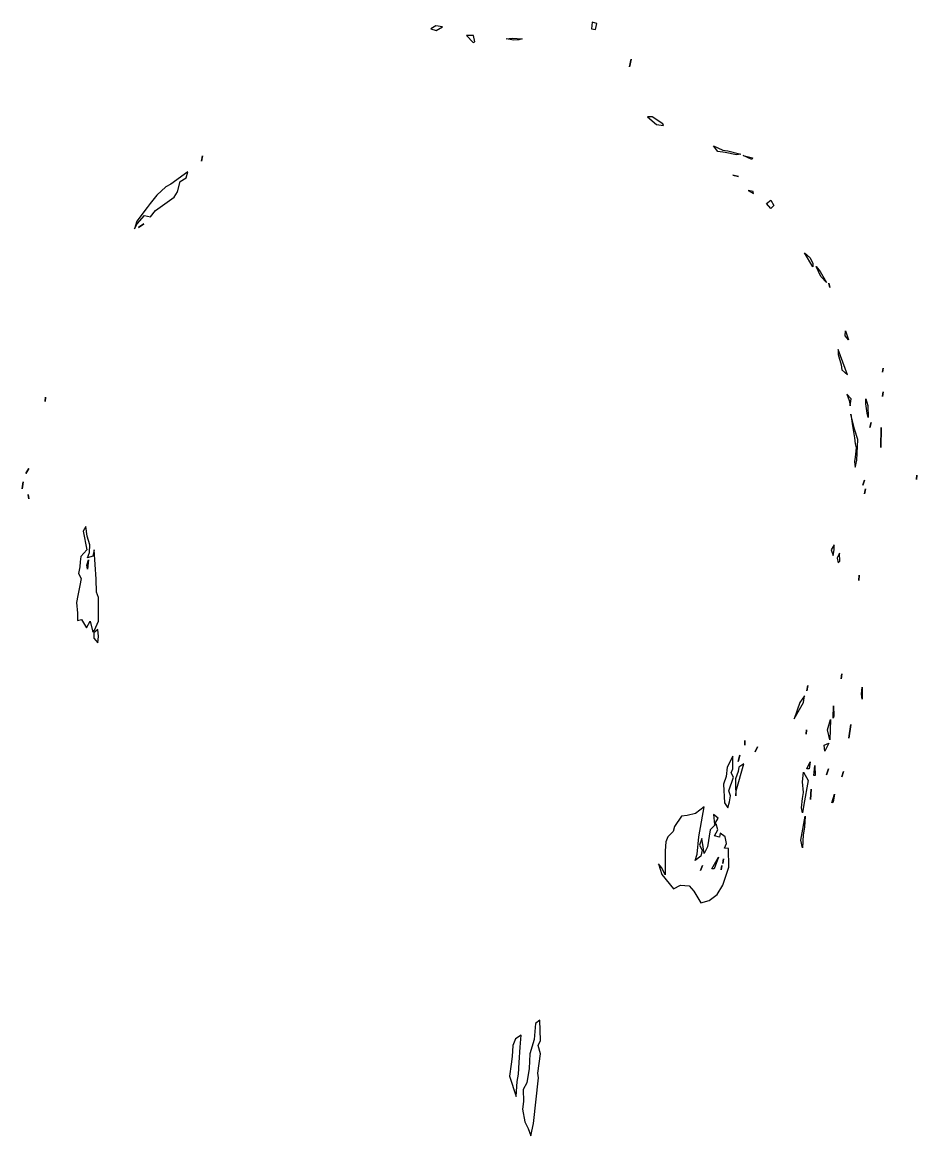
# Model space of a CAD drawing. Header units: centimetres. Extents: x -5.4 to 5.4, y -10.7 to 10.7.
# Drawn here: x -2.04 to 1.312, y 1.412 to 5.585 of the extents above; entities that cross this region are included whole.
import ezdxf

# ---------------------------------------------------------------- set-up
doc = ezdxf.new("R2010")
doc.units = ezdxf.units.CM
doc.header["$MEASUREMENT"] = 0
doc.layers.add('Camada 1', color=7, linetype='Continuous')

msp = doc.modelspace()

# ---------------------------------------------------------------- linework, layer by layer
at = {"layer": 'Camada 1', "color": 7}
for points, knots in [([(-0.48865, 5.55415), (-0.48865, 5.55415), (-0.50931, 5.55962), (-0.50931, 5.55962), (-0.50931, 5.55962), (-0.50931, 5.55962), (-0.49026, 5.57066), (-0.49026, 5.57066), (-0.49026, 5.57066), (-0.49026, 5.57066), (-0.46467, 5.56682), (-0.46467, 5.56682), (-0.46467, 5.56682), (-0.46467, 5.56682), (-0.48865, 5.55415), (-0.48865, 5.55415)], [0, 0, 0, 0, 0.2, 0.2, 0.2, 0.2, 0.4, 0.4, 0.4, 0.4, 0.6, 0.6, 0.6, 0.6, 1, 1, 1, 1]), ([(0.10796, 5.55748), (0.10796, 5.55748), (0.09315, 5.56047), (0.09315, 5.56047), (0.09315, 5.56047), (0.09315, 5.56047), (0.09518, 5.58452), (0.09518, 5.58452), (0.09518, 5.58452), (0.09518, 5.58452), (0.11265, 5.57955), (0.11265, 5.57955), (0.11265, 5.57955), (0.11265, 5.57955), (0.10796, 5.55748), (0.10796, 5.55748)], [0, 0, 0, 0, 0.2, 0.2, 0.2, 0.2, 0.4, 0.4, 0.4, 0.4, 0.6, 0.6, 0.6, 0.6, 1, 1, 1, 1]), ([(-0.35027, 5.50914), (-0.35027, 5.50914), (-0.37522, 5.53499), (-0.37522, 5.53499), (-0.37522, 5.53499), (-0.37522, 5.53499), (-0.34887, 5.53499), (-0.34887, 5.53499), (-0.34887, 5.53499), (-0.34887, 5.53499), (-0.34389, 5.5107), (-0.34389, 5.5107), (-0.34389, 5.5107), (-0.34389, 5.5107), (-0.35027, 5.50914), (-0.35027, 5.50914)], [0, 0, 0, 0, 0.2, 0.2, 0.2, 0.2, 0.4, 0.4, 0.4, 0.4, 0.6, 0.6, 0.6, 0.6, 1, 1, 1, 1]), ([(-0.16652, 5.52234), (-0.16652, 5.52234), (-0.20382, 5.52438), (-0.20382, 5.52438), (-0.20382, 5.52438), (-0.20382, 5.52438), (-0.22692, 5.52234), (-0.22692, 5.52234), (-0.22692, 5.52234), (-0.22692, 5.52234), (-0.1975, 5.51753), (-0.1975, 5.51753), (-0.1975, 5.51753), (-0.1975, 5.51753), (-0.1785, 5.51925), (-0.1785, 5.51925), (-0.1785, 5.51925), (-0.1785, 5.51925), (-0.16652, 5.52234), (-0.16652, 5.52234)], [0, 0, 0, 0, 0.1666667, 0.1666667, 0.1666667, 0.1666667, 0.3333333, 0.3333333, 0.3333333, 0.3333333, 0.5, 0.5, 0.5, 0.5, 0.6666667, 0.6666667, 0.6666667, 0.6666667, 1, 1, 1, 1]), ([(0.2352, 5.4173), (0.2352, 5.4173), (0.24152, 5.44588), (0.24152, 5.44588), (0.24152, 5.44588), (0.24152, 5.44588), (0.2352, 5.4173), (0.2352, 5.4173)], [0, 0, 0, 0, 0.3333333, 0.3333333, 0.3333333, 0.3333333, 1, 1, 1, 1]), ([(0.36323, 5.19791), (0.36323, 5.19791), (0.33709, 5.20167), (0.33709, 5.20167), (0.33709, 5.20167), (0.33709, 5.20167), (0.3027, 5.22966), (0.3027, 5.22966), (0.3027, 5.22966), (0.3027, 5.22966), (0.32106, 5.22966), (0.32106, 5.22966), (0.32106, 5.22966), (0.32106, 5.22966), (0.36051, 5.20431), (0.36051, 5.20431), (0.36051, 5.20431), (0.36051, 5.20431), (0.36323, 5.19791), (0.36323, 5.19791)], [0, 0, 0, 0, 0.1666667, 0.1666667, 0.1666667, 0.1666667, 0.3333333, 0.3333333, 0.3333333, 0.3333333, 0.5, 0.5, 0.5, 0.5, 0.6666667, 0.6666667, 0.6666667, 0.6666667, 1, 1, 1, 1]), ([(0.60427, 5.10229), (0.60427, 5.10229), (0.5853, 5.1051), (0.5853, 5.1051), (0.5853, 5.1051), (0.5853, 5.1051), (0.55066, 5.12153), (0.55066, 5.12153), (0.55066, 5.12153), (0.55066, 5.12153), (0.56612, 5.10007), (0.56612, 5.10007), (0.56612, 5.10007), (0.56612, 5.10007), (0.59419, 5.09613), (0.59419, 5.09613), (0.59419, 5.09613), (0.59419, 5.09613), (0.6361, 5.08732), (0.6361, 5.08732), (0.6361, 5.08732), (0.6361, 5.08732), (0.65216, 5.0897), (0.65216, 5.0897), (0.65216, 5.0897), (0.65216, 5.0897), (0.60427, 5.10229), (0.60427, 5.10229)], [0, 0, 0, 0, 0.125, 0.125, 0.125, 0.125, 0.25, 0.25, 0.25, 0.25, 0.375, 0.375, 0.375, 0.375, 0.5, 0.5, 0.5, 0.5, 0.625, 0.625, 0.625, 0.625, 0.75, 0.75, 0.75, 0.75, 1, 1, 1, 1]), ([(-1.36844, 5.06406), (-1.36844, 5.06406), (-1.36452, 5.0834), (-1.36452, 5.0834), (-1.36452, 5.0834), (-1.36452, 5.0834), (-1.36844, 5.06406), (-1.36844, 5.06406)], [0, 0, 0, 0, 0.3333333, 0.3333333, 0.3333333, 0.3333333, 1, 1, 1, 1]), ([(0.6965, 5.07705), (0.6965, 5.07705), (0.66158, 5.08525), (0.66158, 5.08525), (0.66158, 5.08525), (0.66158, 5.08525), (0.69417, 5.07073), (0.69417, 5.07073), (0.69417, 5.07073), (0.69417, 5.07073), (0.6965, 5.07705), (0.6965, 5.07705)], [0, 0, 0, 0, 0.25, 0.25, 0.25, 0.25, 0.5, 0.5, 0.5, 0.5, 1, 1, 1, 1]), ([(-1.61908, 4.80985), (-1.61908, 4.80985), (-1.61029, 4.8398), (-1.61029, 4.8398), (-1.61029, 4.8398), (-1.61029, 4.8398), (-1.57204, 4.89033), (-1.57204, 4.89033), (-1.57204, 4.89033), (-1.57204, 4.89033), (-1.56013, 4.90531), (-1.56013, 4.90531), (-1.56013, 4.90531), (-1.56013, 4.90531), (-1.53608, 4.93711), (-1.53608, 4.93711), (-1.53608, 4.93711), (-1.53608, 4.93711), (-1.50211, 4.96844), (-1.50211, 4.96844), (-1.50211, 4.96844), (-1.50211, 4.96844), (-1.483, 4.97733), (-1.483, 4.97733), (-1.483, 4.97733), (-1.483, 4.97733), (-1.41934, 5.02437), (-1.41934, 5.02437), (-1.41934, 5.02437), (-1.41934, 5.02437), (-1.42572, 5.00135), (-1.42572, 5.00135), (-1.42572, 5.00135), (-1.42572, 5.00135), (-1.44765, 4.98794), (-1.44765, 4.98794), (-1.44765, 4.98794), (-1.44765, 4.98794), (-1.45752, 4.9491), (-1.45752, 4.9491), (-1.45752, 4.9491), (-1.45752, 4.9491), (-1.4703, 4.92875), (-1.4703, 4.92875), (-1.4703, 4.92875), (-1.4703, 4.92875), (-1.54029, 4.8788), (-1.54029, 4.8788), (-1.54029, 4.8788), (-1.54029, 4.8788), (-1.55936, 4.85551), (-1.55936, 4.85551), (-1.55936, 4.85551), (-1.55936, 4.85551), (-1.58161, 4.86083), (-1.58161, 4.86083), (-1.58161, 4.86083), (-1.58161, 4.86083), (-1.60905, 4.829), (-1.60905, 4.829), (-1.60905, 4.829), (-1.60905, 4.829), (-1.61908, 4.80985), (-1.61908, 4.80985)], [0, 0, 0, 0, 0.0588235, 0.0588235, 0.0588235, 0.0588235, 0.1176471, 0.1176471, 0.1176471, 0.1176471, 0.1764706, 0.1764706, 0.1764706, 0.1764706, 0.2352941, 0.2352941, 0.2352941, 0.2352941, 0.2941176, 0.2941176, 0.2941176, 0.2941176, 0.3529412, 0.3529412, 0.3529412, 0.3529412, 0.4117647, 0.4117647, 0.4117647, 0.4117647, 0.4705882, 0.4705882, 0.4705882, 0.4705882, 0.5294118, 0.5294118, 0.5294118, 0.5294118, 0.5882353, 0.5882353, 0.5882353, 0.5882353, 0.6470588, 0.6470588, 0.6470588, 0.6470588, 0.7058824, 0.7058824, 0.7058824, 0.7058824, 0.7647059, 0.7647059, 0.7647059, 0.7647059, 0.8235294, 0.8235294, 0.8235294, 0.8235294, 0.8823529, 0.8823529, 0.8823529, 0.8823529, 1, 1, 1, 1]), ([(0.6438, 5.00709), (0.6438, 5.00709), (0.62337, 5.01101), (0.62337, 5.01101), (0.62337, 5.01101), (0.62337, 5.01101), (0.6438, 5.00709), (0.6438, 5.00709)], [0, 0, 0, 0, 0.3333333, 0.3333333, 0.3333333, 0.3333333, 1, 1, 1, 1]), ([(0.70042, 4.94346), (0.70042, 4.94346), (0.68065, 4.95465), (0.68065, 4.95465), (0.68065, 4.95465), (0.68065, 4.95465), (0.69888, 4.94979), (0.69888, 4.94979), (0.69888, 4.94979), (0.69888, 4.94979), (0.70042, 4.94346), (0.70042, 4.94346)], [0, 0, 0, 0, 0.25, 0.25, 0.25, 0.25, 0.5, 0.5, 0.5, 0.5, 1, 1, 1, 1]), ([(0.77619, 4.89742), (0.77619, 4.89742), (0.76524, 4.91806), (0.76524, 4.91806), (0.76524, 4.91806), (0.76524, 4.91806), (0.749, 4.90531), (0.749, 4.90531), (0.749, 4.90531), (0.749, 4.90531), (0.76466, 4.88615), (0.76466, 4.88615), (0.76466, 4.88615), (0.76466, 4.88615), (0.77619, 4.89742), (0.77619, 4.89742)], [0, 0, 0, 0, 0.2, 0.2, 0.2, 0.2, 0.4, 0.4, 0.4, 0.4, 0.6, 0.6, 0.6, 0.6, 1, 1, 1, 1]), ([(-1.60394, 4.81593), (-1.60394, 4.81593), (-1.58481, 4.82903), (-1.58481, 4.82903), (-1.58481, 4.82903), (-1.58481, 4.82903), (-1.60394, 4.81593), (-1.60394, 4.81593)], [0, 0, 0, 0, 0.3333333, 0.3333333, 0.3333333, 0.3333333, 1, 1, 1, 1]), ([(0.92246, 4.68055), (0.92246, 4.68055), (0.91208, 4.70174), (0.91208, 4.70174), (0.91208, 4.70174), (0.91208, 4.70174), (0.89073, 4.72074), (0.89073, 4.72074), (0.89073, 4.72074), (0.89073, 4.72074), (0.92246, 4.66761), (0.92246, 4.66761), (0.92246, 4.66761), (0.92246, 4.66761), (0.92246, 4.68055), (0.92246, 4.68055)], [0, 0, 0, 0, 0.2, 0.2, 0.2, 0.2, 0.4, 0.4, 0.4, 0.4, 0.6, 0.6, 0.6, 0.6, 1, 1, 1, 1]), ([(0.95026, 4.65094), (0.95026, 4.65094), (0.93518, 4.66872), (0.93518, 4.66872), (0.93518, 4.66872), (0.93518, 4.66872), (0.95196, 4.63178), (0.95196, 4.63178), (0.95196, 4.63178), (0.95196, 4.63178), (0.97344, 4.60919), (0.97344, 4.60919), (0.97344, 4.60919), (0.97344, 4.60919), (0.95026, 4.65094), (0.95026, 4.65094)], [0, 0, 0, 0, 0.2, 0.2, 0.2, 0.2, 0.4, 0.4, 0.4, 0.4, 0.6, 0.6, 0.6, 0.6, 1, 1, 1, 1]), ([(0.98207, 4.60628), (0.98207, 4.60628), (0.98609, 4.59115), (0.98609, 4.59115), (0.98609, 4.59115), (0.98609, 4.59115), (0.98207, 4.60628), (0.98207, 4.60628)], [0, 0, 0, 0, 0.3333333, 0.3333333, 0.3333333, 0.3333333, 1, 1, 1, 1]), ([(1.04459, 4.42821), (1.04459, 4.42821), (1.04409, 4.40914), (1.04409, 4.40914), (1.04409, 4.40914), (1.04409, 4.40914), (1.05615, 4.394), (1.05615, 4.394), (1.05615, 4.394), (1.05615, 4.394), (1.04459, 4.42821), (1.04459, 4.42821)], [0, 0, 0, 0, 0.25, 0.25, 0.25, 0.25, 0.5, 0.5, 0.5, 0.5, 1, 1, 1, 1]), ([(1.05271, 4.2628), (1.05271, 4.2628), (1.03088, 4.28195), (1.03088, 4.28195), (1.03088, 4.28195), (1.03088, 4.28195), (1.02853, 4.30103), (1.02853, 4.30103), (1.02853, 4.30103), (1.02853, 4.30103), (1.01689, 4.33918), (1.01689, 4.33918), (1.01689, 4.33918), (1.01689, 4.33918), (1.01792, 4.35773), (1.01792, 4.35773), (1.01792, 4.35773), (1.01792, 4.35773), (1.05271, 4.2628), (1.05271, 4.2628)], [0, 0, 0, 0, 0.1666667, 0.1666667, 0.1666667, 0.1666667, 0.3333333, 0.3333333, 0.3333333, 0.3333333, 0.5, 0.5, 0.5, 0.5, 0.6666667, 0.6666667, 0.6666667, 0.6666667, 1, 1, 1, 1]), ([(1.18572, 4.28827), (1.18572, 4.28827), (1.18334, 4.27322), (1.18334, 4.27322), (1.18334, 4.27322), (1.18334, 4.27322), (1.18572, 4.28827), (1.18572, 4.28827)], [0, 0, 0, 0, 0.3333333, 0.3333333, 0.3333333, 0.3333333, 1, 1, 1, 1]), ([(-1.95325, 4.18017), (-1.95325, 4.18017), (-1.95394, 4.16308), (-1.95394, 4.16308), (-1.95394, 4.16308), (-1.95394, 4.16308), (-1.95325, 4.18017), (-1.95325, 4.18017)], [0, 0, 0, 0, 0.3333333, 0.3333333, 0.3333333, 0.3333333, 1, 1, 1, 1]), ([(1.06247, 4.14683), (1.06247, 4.14683), (1.05843, 4.16744), (1.05843, 4.16744), (1.05843, 4.16744), (1.05843, 4.16744), (1.0498, 4.1907), (1.0498, 4.1907), (1.0498, 4.1907), (1.0498, 4.1907), (1.06615, 4.17384), (1.06615, 4.17384), (1.06615, 4.17384), (1.06615, 4.17384), (1.06247, 4.14683), (1.06247, 4.14683)], [0, 0, 0, 0, 0.2, 0.2, 0.2, 0.2, 0.4, 0.4, 0.4, 0.4, 0.6, 0.6, 0.6, 0.6, 1, 1, 1, 1]), ([(1.12841, 4.14836), (1.12841, 4.14836), (1.12063, 4.17384), (1.12063, 4.17384), (1.12063, 4.17384), (1.12063, 4.17384), (1.12116, 4.15469), (1.12116, 4.15469), (1.12116, 4.15469), (1.12116, 4.15469), (1.12611, 4.12013), (1.12611, 4.12013), (1.12611, 4.12013), (1.12611, 4.12013), (1.1301, 4.10389), (1.1301, 4.10389), (1.1301, 4.10389), (1.1301, 4.10389), (1.12841, 4.14836), (1.12841, 4.14836)], [0, 0, 0, 0, 0.1666667, 0.1666667, 0.1666667, 0.1666667, 0.3333333, 0.3333333, 0.3333333, 0.3333333, 0.5, 0.5, 0.5, 0.5, 0.6666667, 0.6666667, 0.6666667, 0.6666667, 1, 1, 1, 1]), ([(1.18572, 4.19924), (1.18572, 4.19924), (1.18334, 4.18273), (1.18334, 4.18273), (1.18334, 4.18273), (1.18334, 4.18273), (1.18572, 4.19924), (1.18572, 4.19924)], [0, 0, 0, 0, 0.3333333, 0.3333333, 0.3333333, 0.3333333, 1, 1, 1, 1]), ([(1.08163, 3.91675), (1.08163, 3.91675), (1.07872, 3.93847), (1.07872, 3.93847), (1.07872, 3.93847), (1.07872, 3.93847), (1.08163, 3.95479), (1.08163, 3.95479), (1.08163, 3.95479), (1.08163, 3.95479), (1.08465, 3.98935), (1.08465, 3.98935), (1.08465, 3.98935), (1.08465, 3.98935), (1.08163, 4.00459), (1.08163, 4.00459), (1.08163, 4.00459), (1.08163, 4.00459), (1.07917, 4.0275), (1.07917, 4.0275), (1.07917, 4.0275), (1.07917, 4.0275), (1.07136, 4.07206), (1.07136, 4.07206), (1.07136, 4.07206), (1.07136, 4.07206), (1.06496, 4.11653), (1.06496, 4.11653), (1.06496, 4.11653), (1.06496, 4.11653), (1.07917, 4.05933), (1.07917, 4.05933), (1.07917, 4.05933), (1.07917, 4.05933), (1.09155, 4.0211), (1.09155, 4.0211), (1.09155, 4.0211), (1.09155, 4.0211), (1.08795, 3.9436), (1.08795, 3.9436), (1.08795, 3.9436), (1.08795, 3.9436), (1.0842, 3.92572), (1.0842, 3.92572), (1.0842, 3.92572), (1.0842, 3.92572), (1.08163, 3.91675), (1.08163, 3.91675)], [0, 0, 0, 0, 0.0769231, 0.0769231, 0.0769231, 0.0769231, 0.1538462, 0.1538462, 0.1538462, 0.1538462, 0.2307692, 0.2307692, 0.2307692, 0.2307692, 0.3076923, 0.3076923, 0.3076923, 0.3076923, 0.3846154, 0.3846154, 0.3846154, 0.3846154, 0.4615385, 0.4615385, 0.4615385, 0.4615385, 0.5384615, 0.5384615, 0.5384615, 0.5384615, 0.6153846, 0.6153846, 0.6153846, 0.6153846, 0.6923077, 0.6923077, 0.6923077, 0.6923077, 0.7692308, 0.7692308, 0.7692308, 0.7692308, 0.8461538, 0.8461538, 0.8461538, 0.8461538, 1, 1, 1, 1]), ([(1.14124, 4.08473), (1.14124, 4.08473), (1.13661, 4.06573), (1.13661, 4.06573), (1.13661, 4.06573), (1.13661, 4.06573), (1.14124, 4.08473), (1.14124, 4.08473)], [0, 0, 0, 0, 0.3333333, 0.3333333, 0.3333333, 0.3333333, 1, 1, 1, 1]), ([(1.17905, 4.06573), (1.17905, 4.06573), (1.17699, 3.99064), (1.17699, 3.99064), (1.17699, 3.99064), (1.17699, 3.99064), (1.17905, 4.06573), (1.17905, 4.06573)], [0, 0, 0, 0, 0.3333333, 0.3333333, 0.3333333, 0.3333333, 1, 1, 1, 1]), ([(-2.01548, 3.91296), (-2.01548, 3.91296), (-2.02635, 3.89388), (-2.02635, 3.89388), (-2.02635, 3.89388), (-2.02635, 3.89388), (-2.01548, 3.91296), (-2.01548, 3.91296)], [0, 0, 0, 0, 0.3333333, 0.3333333, 0.3333333, 0.3333333, 1, 1, 1, 1]), ([(1.31187, 3.88756), (1.31187, 3.88756), (1.31068, 3.87071), (1.31068, 3.87071), (1.31068, 3.87071), (1.31068, 3.87071), (1.31187, 3.88756), (1.31187, 3.88756)], [0, 0, 0, 0, 0.3333333, 0.3333333, 0.3333333, 0.3333333, 1, 1, 1, 1]), ([(-2.03603, 3.86216), (-2.03603, 3.86216), (-2.03981, 3.83668), (-2.03981, 3.83668), (-2.03981, 3.83668), (-2.03981, 3.83668), (-2.03603, 3.86216), (-2.03603, 3.86216)], [0, 0, 0, 0, 0.3333333, 0.3333333, 0.3333333, 0.3333333, 1, 1, 1, 1]), ([(1.11592, 3.86851), (1.11592, 3.86851), (1.11036, 3.84933), (1.11036, 3.84933), (1.11036, 3.84933), (1.11036, 3.84933), (1.11592, 3.86851), (1.11592, 3.86851)], [0, 0, 0, 0, 0.3333333, 0.3333333, 0.3333333, 0.3333333, 1, 1, 1, 1]), ([(-2.01579, 3.79853), (-2.01579, 3.79853), (-2.01754, 3.81546), (-2.01754, 3.81546), (-2.01754, 3.81546), (-2.01754, 3.81546), (-2.01579, 3.79853), (-2.01579, 3.79853)], [0, 0, 0, 0, 0.3333333, 0.3333333, 0.3333333, 0.3333333, 1, 1, 1, 1]), ([(1.12044, 3.83668), (1.12044, 3.83668), (1.11644, 3.8176), (1.11644, 3.8176), (1.11644, 3.8176), (1.11644, 3.8176), (1.12044, 3.83668), (1.12044, 3.83668)], [0, 0, 0, 0, 0.3333333, 0.3333333, 0.3333333, 0.3333333, 1, 1, 1, 1]), ([(-1.77576, 3.29887), (-1.77576, 3.29887), (-1.78598, 3.34051), (-1.78598, 3.34051), (-1.78598, 3.34051), (-1.78598, 3.34051), (-1.79894, 3.31511), (-1.79894, 3.31511), (-1.79894, 3.31511), (-1.79894, 3.31511), (-1.81818, 3.34694), (-1.81818, 3.34694), (-1.81818, 3.34694), (-1.81818, 3.34694), (-1.83302, 3.34316), (-1.83302, 3.34316), (-1.83302, 3.34316), (-1.83302, 3.34316), (-1.83302, 3.36985), (-1.83302, 3.36985), (-1.83302, 3.36985), (-1.83302, 3.36985), (-1.83678, 3.41057), (-1.83678, 3.41057), (-1.83678, 3.41057), (-1.83678, 3.41057), (-1.83114, 3.43589), (-1.83114, 3.43589), (-1.83114, 3.43589), (-1.83114, 3.43589), (-1.82424, 3.4741), (-1.82424, 3.4741), (-1.82424, 3.4741), (-1.82424, 3.4741), (-1.81879, 3.49953), (-1.81879, 3.49953), (-1.81879, 3.49953), (-1.81879, 3.49953), (-1.82947, 3.51868), (-1.82947, 3.51868), (-1.82947, 3.51868), (-1.82947, 3.51868), (-1.82392, 3.54408), (-1.82392, 3.54408), (-1.82392, 3.54408), (-1.82392, 3.54408), (-1.8231, 3.56316), (-1.8231, 3.56316), (-1.8231, 3.56316), (-1.8231, 3.56316), (-1.82027, 3.58213), (-1.82027, 3.58213), (-1.82027, 3.58213), (-1.82027, 3.58213), (-1.79828, 3.60763), (-1.79828, 3.60763), (-1.79828, 3.60763), (-1.79828, 3.60763), (-1.81156, 3.67767), (-1.81156, 3.67767), (-1.81156, 3.67767), (-1.81156, 3.67767), (-1.80122, 3.69505), (-1.80122, 3.69505), (-1.80122, 3.69505), (-1.80122, 3.69505), (-1.79704, 3.65862), (-1.79704, 3.65862), (-1.79704, 3.65862), (-1.79704, 3.65862), (-1.78632, 3.62679), (-1.78632, 3.62679), (-1.78632, 3.62679), (-1.78632, 3.62679), (-1.78846, 3.59787), (-1.78846, 3.59787), (-1.78846, 3.59787), (-1.78846, 3.59787), (-1.79481, 3.57787), (-1.79481, 3.57787), (-1.79481, 3.57787), (-1.79481, 3.57787), (-1.77576, 3.58385), (-1.77576, 3.58385), (-1.77576, 3.58385), (-1.77576, 3.58385), (-1.77084, 3.60763), (-1.77084, 3.60763), (-1.77084, 3.60763), (-1.77084, 3.60763), (-1.76301, 3.49728), (-1.76301, 3.49728), (-1.76301, 3.49728), (-1.76301, 3.49728), (-1.76156, 3.4487), (-1.76156, 3.4487), (-1.76156, 3.4487), (-1.76156, 3.4487), (-1.75447, 3.42954), (-1.75447, 3.42954), (-1.75447, 3.42954), (-1.75447, 3.42954), (-1.75365, 3.34051), (-1.75365, 3.34051), (-1.75365, 3.34051), (-1.75365, 3.34051), (-1.76933, 3.30604), (-1.76933, 3.30604), (-1.76933, 3.30604), (-1.76933, 3.30604), (-1.77576, 3.29887), (-1.77576, 3.29887)], [0, 0, 0, 0, 0.0344828, 0.0344828, 0.0344828, 0.0344828, 0.0689655, 0.0689655, 0.0689655, 0.0689655, 0.1034483, 0.1034483, 0.1034483, 0.1034483, 0.137931, 0.137931, 0.137931, 0.137931, 0.1724138, 0.1724138, 0.1724138, 0.1724138, 0.2068966, 0.2068966, 0.2068966, 0.2068966, 0.2413793, 0.2413793, 0.2413793, 0.2413793, 0.2758621, 0.2758621, 0.2758621, 0.2758621, 0.3103448, 0.3103448, 0.3103448, 0.3103448, 0.3448276, 0.3448276, 0.3448276, 0.3448276, 0.3793103, 0.3793103, 0.3793103, 0.3793103, 0.4137931, 0.4137931, 0.4137931, 0.4137931, 0.4482759, 0.4482759, 0.4482759, 0.4482759, 0.4827586, 0.4827586, 0.4827586, 0.4827586, 0.5172414, 0.5172414, 0.5172414, 0.5172414, 0.5517241, 0.5517241, 0.5517241, 0.5517241, 0.5862069, 0.5862069, 0.5862069, 0.5862069, 0.6206897, 0.6206897, 0.6206897, 0.6206897, 0.6551724, 0.6551724, 0.6551724, 0.6551724, 0.6896552, 0.6896552, 0.6896552, 0.6896552, 0.7241379, 0.7241379, 0.7241379, 0.7241379, 0.7586207, 0.7586207, 0.7586207, 0.7586207, 0.7931034, 0.7931034, 0.7931034, 0.7931034, 0.8275862, 0.8275862, 0.8275862, 0.8275862, 0.862069, 0.862069, 0.862069, 0.862069, 0.8965517, 0.8965517, 0.8965517, 0.8965517, 0.9310345, 0.9310345, 0.9310345, 0.9310345, 1, 1, 1, 1]), ([(0.99889, 3.58591), (0.99889, 3.58591), (0.99069, 3.60763), (0.99069, 3.60763), (0.99069, 3.60763), (0.99069, 3.60763), (1.00202, 3.62679), (1.00202, 3.62679), (1.00202, 3.62679), (1.00202, 3.62679), (1.00305, 3.60763), (1.00305, 3.60763), (1.00305, 3.60763), (1.00305, 3.60763), (0.99889, 3.58591), (0.99889, 3.58591)], [0, 0, 0, 0, 0.2, 0.2, 0.2, 0.2, 0.4, 0.4, 0.4, 0.4, 0.6, 0.6, 0.6, 0.6, 1, 1, 1, 1]), ([(1.01792, 3.55922), (1.01792, 3.55922), (1.01326, 3.57591), (1.01326, 3.57591), (1.01326, 3.57591), (1.01326, 3.57591), (1.02279, 3.59496), (1.02279, 3.59496), (1.02279, 3.59496), (1.02279, 3.59496), (1.02432, 3.5653), (1.02432, 3.5653), (1.02432, 3.5653), (1.02432, 3.5653), (1.01792, 3.55922), (1.01792, 3.55922)], [0, 0, 0, 0, 0.2, 0.2, 0.2, 0.2, 0.4, 0.4, 0.4, 0.4, 0.6, 0.6, 0.6, 0.6, 1, 1, 1, 1]), ([(-1.79188, 3.56948), (-1.79188, 3.56948), (-1.79762, 3.55048), (-1.79762, 3.55048), (-1.79762, 3.55048), (-1.79762, 3.55048), (-1.79481, 3.53561), (-1.79481, 3.53561), (-1.79481, 3.53561), (-1.79481, 3.53561), (-1.79188, 3.56948), (-1.79188, 3.56948)], [0, 0, 0, 0, 0.25, 0.25, 0.25, 0.25, 0.5, 0.5, 0.5, 0.5, 1, 1, 1, 1]), ([(1.09634, 3.51225), (1.09634, 3.51225), (1.09486, 3.49317), (1.09486, 3.49317), (1.09486, 3.49317), (1.09486, 3.49317), (1.09634, 3.51225), (1.09634, 3.51225)], [0, 0, 0, 0, 0.3333333, 0.3333333, 0.3333333, 0.3333333, 1, 1, 1, 1]), ([(-1.75663, 3.25926), (-1.75663, 3.25926), (-1.77156, 3.27696), (-1.77156, 3.27696), (-1.77156, 3.27696), (-1.77156, 3.27696), (-1.7719, 3.29603), (-1.7719, 3.29603), (-1.7719, 3.29603), (-1.7719, 3.29603), (-1.75637, 3.30879), (-1.75637, 3.30879), (-1.75637, 3.30879), (-1.75637, 3.30879), (-1.75357, 3.28331), (-1.75357, 3.28331), (-1.75357, 3.28331), (-1.75357, 3.28331), (-1.75663, 3.25926), (-1.75663, 3.25926)], [0, 0, 0, 0, 0.1666667, 0.1666667, 0.1666667, 0.1666667, 0.3333333, 0.3333333, 0.3333333, 0.3333333, 0.5, 0.5, 0.5, 0.5, 0.6666667, 0.6666667, 0.6666667, 0.6666667, 1, 1, 1, 1]), ([(1.03088, 3.14337), (1.03088, 3.14337), (1.02823, 3.12421), (1.02823, 3.12421), (1.02823, 3.12421), (1.02823, 3.12421), (1.03088, 3.14337), (1.03088, 3.14337)], [0, 0, 0, 0, 0.3333333, 0.3333333, 0.3333333, 0.3333333, 1, 1, 1, 1]), ([(0.89986, 3.07974), (0.89986, 3.07974), (0.90423, 3.09882), (0.90423, 3.09882), (0.90423, 3.09882), (0.90423, 3.09882), (0.89986, 3.07974), (0.89986, 3.07974)], [0, 0, 0, 0, 0.3333333, 0.3333333, 0.3333333, 0.3333333, 1, 1, 1, 1]), ([(1.10737, 3.09249), (1.10737, 3.09249), (1.10515, 3.06706), (1.10515, 3.06706), (1.10515, 3.06706), (1.10515, 3.06706), (1.10772, 3.04791), (1.10772, 3.04791), (1.10772, 3.04791), (1.10772, 3.04791), (1.10737, 3.09249), (1.10737, 3.09249)], [0, 0, 0, 0, 0.25, 0.25, 0.25, 0.25, 0.5, 0.5, 0.5, 0.5, 1, 1, 1, 1]), ([(0.8525, 2.97435), (0.8525, 2.97435), (0.87436, 3.03526), (0.87436, 3.03526), (0.87436, 3.03526), (0.87436, 3.03526), (0.89195, 3.06066), (0.89195, 3.06066), (0.89195, 3.06066), (0.89195, 3.06066), (0.88724, 3.03526), (0.88724, 3.03526), (0.88724, 3.03526), (0.88724, 3.03526), (0.8525, 2.97435), (0.8525, 2.97435)], [0, 0, 0, 0, 0.2, 0.2, 0.2, 0.2, 0.4, 0.4, 0.4, 0.4, 0.6, 0.6, 0.6, 0.6, 1, 1, 1, 1]), ([(1.00122, 2.98428), (1.00122, 2.98428), (0.99979, 3.02251), (0.99979, 3.02251), (0.99979, 3.02251), (0.99979, 3.02251), (0.99889, 2.97642), (0.99889, 2.97642), (0.99889, 2.97642), (0.99889, 2.97642), (1.00122, 2.98428), (1.00122, 2.98428)], [0, 0, 0, 0, 0.25, 0.25, 0.25, 0.25, 0.5, 0.5, 0.5, 0.5, 1, 1, 1, 1]), ([(0.98842, 2.97163), (0.98842, 2.97163), (0.97736, 2.93348), (0.97736, 2.93348), (0.97736, 2.93348), (0.97736, 2.93348), (0.98609, 2.89601), (0.98609, 2.89601), (0.98609, 2.89601), (0.98609, 2.89601), (0.98842, 2.97163), (0.98842, 2.97163)], [0, 0, 0, 0, 0.25, 0.25, 0.25, 0.25, 0.5, 0.5, 0.5, 0.5, 1, 1, 1, 1]), ([(0.89859, 2.93348), (0.89859, 2.93348), (0.89703, 2.91671), (0.89703, 2.91671), (0.89703, 2.91671), (0.89703, 2.91671), (0.89859, 2.93348), (0.89859, 2.93348)], [0, 0, 0, 0, 0.3333333, 0.3333333, 0.3333333, 0.3333333, 1, 1, 1, 1]), ([(1.06536, 2.95255), (1.06536, 2.95255), (1.05708, 2.90167), (1.05708, 2.90167), (1.05708, 2.90167), (1.05708, 2.90167), (1.06536, 2.95255), (1.06536, 2.95255)], [0, 0, 0, 0, 0.3333333, 0.3333333, 0.3333333, 0.3333333, 1, 1, 1, 1]), ([(0.66793, 2.87513), (0.66793, 2.87513), (0.66793, 2.8936), (0.66793, 2.8936), (0.66793, 2.8936), (0.66793, 2.8936), (0.66793, 2.87513), (0.66793, 2.87513)], [0, 0, 0, 0, 0.3333333, 0.3333333, 0.3333333, 0.3333333, 1, 1, 1, 1]), ([(0.98233, 2.88249), (0.98233, 2.88249), (0.96521, 2.87617), (0.96521, 2.87617), (0.96521, 2.87617), (0.96521, 2.87617), (0.96709, 2.85291), (0.96709, 2.85291), (0.96709, 2.85291), (0.96709, 2.85291), (0.98233, 2.88249), (0.98233, 2.88249)], [0, 0, 0, 0, 0.25, 0.25, 0.25, 0.25, 0.5, 0.5, 0.5, 0.5, 1, 1, 1, 1]), ([(0.64245, 2.81476), (0.64245, 2.81476), (0.64928, 2.83802), (0.64928, 2.83802), (0.64928, 2.83802), (0.64928, 2.83802), (0.64245, 2.81476), (0.64245, 2.81476)], [0, 0, 0, 0, 0.3333333, 0.3333333, 0.3333333, 0.3333333, 1, 1, 1, 1]), ([(0.70605, 2.85085), (0.70605, 2.85085), (0.7146, 2.86985), (0.7146, 2.86985), (0.7146, 2.86985), (0.7146, 2.86985), (0.70605, 2.85085), (0.70605, 2.85085)], [0, 0, 0, 0, 0.3333333, 0.3333333, 0.3333333, 0.3333333, 1, 1, 1, 1]), ([(0.60461, 2.64077), (0.60461, 2.64077), (0.59162, 2.65961), (0.59162, 2.65961), (0.59162, 2.65961), (0.59162, 2.65961), (0.58802, 2.72991), (0.58802, 2.72991), (0.58802, 2.72991), (0.58802, 2.72991), (0.59795, 2.75829), (0.59795, 2.75829), (0.59795, 2.75829), (0.59795, 2.75829), (0.60128, 2.79354), (0.60128, 2.79354), (0.60128, 2.79354), (0.60128, 2.79354), (0.62335, 2.83476), (0.62335, 2.83476), (0.62335, 2.83476), (0.62335, 2.83476), (0.62327, 2.78713), (0.62327, 2.78713), (0.62327, 2.78713), (0.62327, 2.78713), (0.61702, 2.77147), (0.61702, 2.77147), (0.61702, 2.77147), (0.61702, 2.77147), (0.62483, 2.75538), (0.62483, 2.75538), (0.62483, 2.75538), (0.62483, 2.75538), (0.6076, 2.70443), (0.6076, 2.70443), (0.6076, 2.70443), (0.6076, 2.70443), (0.6135, 2.68535), (0.6135, 2.68535), (0.6135, 2.68535), (0.6135, 2.68535), (0.6107, 2.66371), (0.6107, 2.66371), (0.6107, 2.66371), (0.6107, 2.66371), (0.60461, 2.64077), (0.60461, 2.64077)], [0, 0, 0, 0, 0.0769231, 0.0769231, 0.0769231, 0.0769231, 0.1538462, 0.1538462, 0.1538462, 0.1538462, 0.2307692, 0.2307692, 0.2307692, 0.2307692, 0.3076923, 0.3076923, 0.3076923, 0.3076923, 0.3846154, 0.3846154, 0.3846154, 0.3846154, 0.4615385, 0.4615385, 0.4615385, 0.4615385, 0.5384615, 0.5384615, 0.5384615, 0.5384615, 0.6153846, 0.6153846, 0.6153846, 0.6153846, 0.6923077, 0.6923077, 0.6923077, 0.6923077, 0.7692308, 0.7692308, 0.7692308, 0.7692308, 0.8461538, 0.8461538, 0.8461538, 0.8461538, 1, 1, 1, 1]), ([(0.63388, 2.68535), (0.63388, 2.68535), (0.63335, 2.72991), (0.63335, 2.72991), (0.63335, 2.72991), (0.63335, 2.72991), (0.63319, 2.74898), (0.63319, 2.74898), (0.63319, 2.74898), (0.63319, 2.74898), (0.64245, 2.77729), (0.64245, 2.77729), (0.64245, 2.77729), (0.64245, 2.77729), (0.64467, 2.79354), (0.64467, 2.79354), (0.64467, 2.79354), (0.64467, 2.79354), (0.66425, 2.80621), (0.66425, 2.80621), (0.66425, 2.80621), (0.66425, 2.80621), (0.63501, 2.70443), (0.63501, 2.70443), (0.63501, 2.70443), (0.63501, 2.70443), (0.63388, 2.68535), (0.63388, 2.68535)], [0, 0, 0, 0, 0.125, 0.125, 0.125, 0.125, 0.25, 0.25, 0.25, 0.25, 0.375, 0.375, 0.375, 0.375, 0.5, 0.5, 0.5, 0.5, 0.625, 0.625, 0.625, 0.625, 0.75, 0.75, 0.75, 0.75, 1, 1, 1, 1]), ([(0.90867, 2.78713), (0.90867, 2.78713), (0.91272, 2.81253), (0.91272, 2.81253), (0.91272, 2.81253), (0.91272, 2.81253), (0.90039, 2.78713), (0.90039, 2.78713), (0.90039, 2.78713), (0.90039, 2.78713), (0.90867, 2.78713), (0.90867, 2.78713)], [0, 0, 0, 0, 0.25, 0.25, 0.25, 0.25, 0.5, 0.5, 0.5, 0.5, 1, 1, 1, 1]), ([(0.93111, 2.76173), (0.93111, 2.76173), (0.93024, 2.79989), (0.93024, 2.79989), (0.93024, 2.79989), (0.93024, 2.79989), (0.9259, 2.76173), (0.9259, 2.76173), (0.9259, 2.76173), (0.9259, 2.76173), (0.93111, 2.76173), (0.93111, 2.76173)], [0, 0, 0, 0, 0.25, 0.25, 0.25, 0.25, 0.5, 0.5, 0.5, 0.5, 1, 1, 1, 1]), ([(0.88936, 2.65363), (0.88936, 2.65363), (0.90568, 2.74258), (0.90568, 2.74258), (0.90568, 2.74258), (0.90568, 2.74258), (0.88772, 2.77438), (0.88772, 2.77438), (0.88772, 2.77438), (0.88772, 2.77438), (0.88428, 2.73776), (0.88428, 2.73776), (0.88428, 2.73776), (0.88428, 2.73776), (0.88798, 2.69808), (0.88798, 2.69808), (0.88798, 2.69808), (0.88798, 2.69808), (0.88428, 2.67551), (0.88428, 2.67551), (0.88428, 2.67551), (0.88428, 2.67551), (0.8802, 2.64077), (0.8802, 2.64077), (0.8802, 2.64077), (0.8802, 2.64077), (0.88428, 2.62214), (0.88428, 2.62214), (0.88428, 2.62214), (0.88428, 2.62214), (0.88936, 2.65363), (0.88936, 2.65363)], [0, 0, 0, 0, 0.1111111, 0.1111111, 0.1111111, 0.1111111, 0.2222222, 0.2222222, 0.2222222, 0.2222222, 0.3333333, 0.3333333, 0.3333333, 0.3333333, 0.4444444, 0.4444444, 0.4444444, 0.4444444, 0.5555556, 0.5555556, 0.5555556, 0.5555556, 0.6666667, 0.6666667, 0.6666667, 0.6666667, 0.7777778, 0.7777778, 0.7777778, 0.7777778, 1, 1, 1, 1]), ([(0.98127, 2.78713), (0.98127, 2.78713), (0.97341, 2.76498), (0.97341, 2.76498), (0.97341, 2.76498), (0.97341, 2.76498), (0.98127, 2.78713), (0.98127, 2.78713)], [0, 0, 0, 0, 0.3333333, 0.3333333, 0.3333333, 0.3333333, 1, 1, 1, 1]), ([(1.03707, 2.77645), (1.03707, 2.77645), (1.03064, 2.75661), (1.03064, 2.75661), (1.03064, 2.75661), (1.03064, 2.75661), (1.03707, 2.77645), (1.03707, 2.77645)], [0, 0, 0, 0, 0.3333333, 0.3333333, 0.3333333, 0.3333333, 1, 1, 1, 1]), ([(0.91674, 2.71083), (0.91674, 2.71083), (0.91356, 2.6726), (0.91356, 2.6726), (0.91356, 2.6726), (0.91356, 2.6726), (0.91674, 2.71083), (0.91674, 2.71083)], [0, 0, 0, 0, 0.3333333, 0.3333333, 0.3333333, 0.3333333, 1, 1, 1, 1]), ([(0.99889, 2.66217), (0.99889, 2.66217), (1.00387, 2.69175), (1.00387, 2.69175), (1.00387, 2.69175), (1.00387, 2.69175), (0.99413, 2.65995), (0.99413, 2.65995), (0.99413, 2.65995), (0.99413, 2.65995), (0.99889, 2.66217), (0.99889, 2.66217)], [0, 0, 0, 0, 0.25, 0.25, 0.25, 0.25, 0.5, 0.5, 0.5, 0.5, 1, 1, 1, 1]), ([(0.50283, 2.28464), (0.50283, 2.28464), (0.47703, 2.32893), (0.47703, 2.32893), (0.47703, 2.32893), (0.47703, 2.32893), (0.45973, 2.34827), (0.45973, 2.34827), (0.45973, 2.34827), (0.45973, 2.34827), (0.42612, 2.35049), (0.42612, 2.35049), (0.42612, 2.35049), (0.42612, 2.35049), (0.4007, 2.33785), (0.4007, 2.33785), (0.4007, 2.33785), (0.4007, 2.33785), (0.35617, 2.39068), (0.35617, 2.39068), (0.35617, 2.39068), (0.35617, 2.39068), (0.34392, 2.4309), (0.34392, 2.4309), (0.34392, 2.4309), (0.34392, 2.4309), (0.35617, 2.41542), (0.35617, 2.41542), (0.35617, 2.41542), (0.35617, 2.41542), (0.3689, 2.38968), (0.3689, 2.38968), (0.3689, 2.38968), (0.3689, 2.38968), (0.3689, 2.47929), (0.3689, 2.47929), (0.3689, 2.47929), (0.3689, 2.47929), (0.37146, 2.51361), (0.37146, 2.51361), (0.37146, 2.51361), (0.37146, 2.51361), (0.3794, 2.53266), (0.3794, 2.53266), (0.3794, 2.53266), (0.3794, 2.53266), (0.39969, 2.55184), (0.39969, 2.55184), (0.39969, 2.55184), (0.39969, 2.55184), (0.40369, 2.57081), (0.40369, 2.57081), (0.40369, 2.57081), (0.40369, 2.57081), (0.43083, 2.60904), (0.43083, 2.60904), (0.43083, 2.60904), (0.43083, 2.60904), (0.4516, 2.61256), (0.4516, 2.61256), (0.4516, 2.61256), (0.4516, 2.61256), (0.48343, 2.61957), (0.48343, 2.61957), (0.48343, 2.61957), (0.48343, 2.61957), (0.51516, 2.64439), (0.51516, 2.64439), (0.51516, 2.64439), (0.51516, 2.64439), (0.496, 2.53266), (0.496, 2.53266), (0.496, 2.53266), (0.496, 2.53266), (0.48973, 2.46664), (0.48973, 2.46664), (0.48973, 2.46664), (0.48973, 2.46664), (0.48137, 2.44363), (0.48137, 2.44363), (0.48137, 2.44363), (0.48137, 2.44363), (0.50251, 2.46014), (0.50251, 2.46014), (0.50251, 2.46014), (0.50251, 2.46014), (0.50799, 2.48186), (0.50799, 2.48186), (0.50799, 2.48186), (0.50799, 2.48186), (0.49822, 2.50086), (0.49822, 2.50086), (0.49822, 2.50086), (0.49822, 2.50086), (0.50695, 2.52633), (0.50695, 2.52633), (0.50695, 2.52633), (0.50695, 2.52633), (0.51106, 2.49453), (0.51106, 2.49453), (0.51106, 2.49453), (0.51106, 2.49453), (0.51516, 2.47006), (0.51516, 2.47006), (0.51516, 2.47006), (0.51516, 2.47006), (0.52799, 2.49408), (0.52799, 2.49408), (0.52799, 2.49408), (0.52799, 2.49408), (0.53826, 2.55816), (0.53826, 2.55816), (0.53826, 2.55816), (0.53826, 2.55816), (0.55982, 2.58092), (0.55982, 2.58092), (0.55982, 2.58092), (0.55982, 2.58092), (0.56612, 2.55816), (0.56612, 2.55816), (0.56612, 2.55816), (0.56612, 2.55816), (0.55347, 2.53599), (0.55347, 2.53599), (0.55347, 2.53599), (0.55347, 2.53599), (0.57247, 2.53028), (0.57247, 2.53028), (0.57247, 2.53028), (0.57247, 2.53028), (0.57577, 2.54541), (0.57577, 2.54541), (0.57577, 2.54541), (0.57577, 2.54541), (0.59443, 2.53266), (0.59443, 2.53266), (0.59443, 2.53266), (0.59443, 2.53266), (0.59951, 2.50726), (0.59951, 2.50726), (0.59951, 2.50726), (0.59951, 2.50726), (0.59162, 2.49025), (0.59162, 2.49025), (0.59162, 2.49025), (0.59162, 2.49025), (0.60668, 2.48821), (0.60668, 2.48821), (0.60668, 2.48821), (0.60668, 2.48821), (0.60787, 2.41823), (0.60787, 2.41823), (0.60787, 2.41823), (0.60787, 2.41823), (0.5853, 2.35068), (0.5853, 2.35068), (0.5853, 2.35068), (0.5853, 2.35068), (0.56347, 2.31647), (0.56347, 2.31647), (0.56347, 2.31647), (0.56347, 2.31647), (0.53431, 2.29369), (0.53431, 2.29369), (0.53431, 2.29369), (0.53431, 2.29369), (0.50283, 2.28464), (0.50283, 2.28464)], [0, 0, 0, 0, 0.0232558, 0.0232558, 0.0232558, 0.0232558, 0.0465116, 0.0465116, 0.0465116, 0.0465116, 0.0697674, 0.0697674, 0.0697674, 0.0697674, 0.0930233, 0.0930233, 0.0930233, 0.0930233, 0.1162791, 0.1162791, 0.1162791, 0.1162791, 0.1395349, 0.1395349, 0.1395349, 0.1395349, 0.1627907, 0.1627907, 0.1627907, 0.1627907, 0.1860465, 0.1860465, 0.1860465, 0.1860465, 0.2093023, 0.2093023, 0.2093023, 0.2093023, 0.2325581, 0.2325581, 0.2325581, 0.2325581, 0.255814, 0.255814, 0.255814, 0.255814, 0.2790698, 0.2790698, 0.2790698, 0.2790698, 0.3023256, 0.3023256, 0.3023256, 0.3023256, 0.3255814, 0.3255814, 0.3255814, 0.3255814, 0.3488372, 0.3488372, 0.3488372, 0.3488372, 0.372093, 0.372093, 0.372093, 0.372093, 0.3953488, 0.3953488, 0.3953488, 0.3953488, 0.4186047, 0.4186047, 0.4186047, 0.4186047, 0.4418605, 0.4418605, 0.4418605, 0.4418605, 0.4651163, 0.4651163, 0.4651163, 0.4651163, 0.4883721, 0.4883721, 0.4883721, 0.4883721, 0.5116279, 0.5116279, 0.5116279, 0.5116279, 0.5348837, 0.5348837, 0.5348837, 0.5348837, 0.5581395, 0.5581395, 0.5581395, 0.5581395, 0.5813953, 0.5813953, 0.5813953, 0.5813953, 0.6046512, 0.6046512, 0.6046512, 0.6046512, 0.627907, 0.627907, 0.627907, 0.627907, 0.6511628, 0.6511628, 0.6511628, 0.6511628, 0.6744186, 0.6744186, 0.6744186, 0.6744186, 0.6976744, 0.6976744, 0.6976744, 0.6976744, 0.7209302, 0.7209302, 0.7209302, 0.7209302, 0.744186, 0.744186, 0.744186, 0.744186, 0.7674419, 0.7674419, 0.7674419, 0.7674419, 0.7906977, 0.7906977, 0.7906977, 0.7906977, 0.8139535, 0.8139535, 0.8139535, 0.8139535, 0.8372093, 0.8372093, 0.8372093, 0.8372093, 0.8604651, 0.8604651, 0.8604651, 0.8604651, 0.8837209, 0.8837209, 0.8837209, 0.8837209, 0.9069767, 0.9069767, 0.9069767, 0.9069767, 0.9302326, 0.9302326, 0.9302326, 0.9302326, 0.9534884, 0.9534884, 0.9534884, 0.9534884, 1, 1, 1, 1]), ([(0.55347, 2.57774), (0.55347, 2.57774), (0.5499, 2.61537), (0.5499, 2.61537), (0.5499, 2.61537), (0.5499, 2.61537), (0.56834, 2.60264), (0.56834, 2.60264), (0.56834, 2.60264), (0.56834, 2.60264), (0.55347, 2.57774), (0.55347, 2.57774)], [0, 0, 0, 0, 0.25, 0.25, 0.25, 0.25, 0.5, 0.5, 0.5, 0.5, 1, 1, 1, 1]), ([(0.88671, 2.53901), (0.88671, 2.53901), (0.89073, 2.56809), (0.89073, 2.56809), (0.89073, 2.56809), (0.89073, 2.56809), (0.89391, 2.60904), (0.89391, 2.60904), (0.89391, 2.60904), (0.89391, 2.60904), (0.87798, 2.51932), (0.87798, 2.51932), (0.87798, 2.51932), (0.87798, 2.51932), (0.88428, 2.49144), (0.88428, 2.49144), (0.88428, 2.49144), (0.88428, 2.49144), (0.88671, 2.53901), (0.88671, 2.53901)], [0, 0, 0, 0, 0.1666667, 0.1666667, 0.1666667, 0.1666667, 0.3333333, 0.3333333, 0.3333333, 0.3333333, 0.5, 0.5, 0.5, 0.5, 0.6666667, 0.6666667, 0.6666667, 0.6666667, 1, 1, 1, 1]), ([(0.50957, 2.42455), (0.50957, 2.42455), (0.50129, 2.40547), (0.50129, 2.40547), (0.50129, 2.40547), (0.50129, 2.40547), (0.50957, 2.42455), (0.50957, 2.42455)], [0, 0, 0, 0, 0.3333333, 0.3333333, 0.3333333, 0.3333333, 1, 1, 1, 1]), ([(0.55228, 2.4119), (0.55228, 2.4119), (0.56956, 2.45638), (0.56956, 2.45638), (0.56956, 2.45638), (0.56956, 2.45638), (0.54431, 2.4119), (0.54431, 2.4119), (0.54431, 2.4119), (0.54431, 2.4119), (0.55228, 2.4119), (0.55228, 2.4119)], [0, 0, 0, 0, 0.25, 0.25, 0.25, 0.25, 0.5, 0.5, 0.5, 0.5, 1, 1, 1, 1]), ([(0.58144, 2.42455), (0.58144, 2.42455), (0.57877, 2.4083), (0.57877, 2.4083), (0.57877, 2.4083), (0.57877, 2.4083), (0.58144, 2.42455), (0.58144, 2.42455)], [0, 0, 0, 0, 0.3333333, 0.3333333, 0.3333333, 0.3333333, 1, 1, 1, 1]), ([(0.58818, 2.45006), (0.58818, 2.45006), (0.5853, 2.43228), (0.5853, 2.43228), (0.5853, 2.43228), (0.5853, 2.43228), (0.58818, 2.45006), (0.58818, 2.45006)], [0, 0, 0, 0, 0.3333333, 0.3333333, 0.3333333, 0.3333333, 1, 1, 1, 1]), ([(-0.13384, 1.41204), (-0.13384, 1.41204), (-0.14403, 1.43863), (-0.14403, 1.43863), (-0.14403, 1.43863), (-0.14403, 1.43863), (-0.15617, 1.46403), (-0.15617, 1.46403), (-0.15617, 1.46403), (-0.15617, 1.46403), (-0.16567, 1.51118), (-0.16567, 1.51118), (-0.16567, 1.51118), (-0.16567, 1.51118), (-0.16138, 1.54042), (-0.16138, 1.54042), (-0.16138, 1.54042), (-0.16138, 1.54042), (-0.16226, 1.58489), (-0.16226, 1.58489), (-0.16226, 1.58489), (-0.16226, 1.58489), (-0.14961, 1.6104), (-0.14961, 1.6104), (-0.14961, 1.6104), (-0.14961, 1.6104), (-0.14019, 1.66419), (-0.14019, 1.66419), (-0.14019, 1.66419), (-0.14019, 1.66419), (-0.13746, 1.71859), (-0.13746, 1.71859), (-0.13746, 1.71859), (-0.13746, 1.71859), (-0.12117, 1.77246), (-0.12117, 1.77246), (-0.12117, 1.77246), (-0.12117, 1.77246), (-0.11709, 1.83302), (-0.11709, 1.83302), (-0.11709, 1.83302), (-0.11709, 1.83302), (-0.10032, 1.84569), (-0.10032, 1.84569), (-0.10032, 1.84569), (-0.10032, 1.84569), (-0.09844, 1.76939), (-0.09844, 1.76939), (-0.09844, 1.76939), (-0.09844, 1.76939), (-0.10683, 1.75031), (-0.10683, 1.75031), (-0.10683, 1.75031), (-0.10683, 1.75031), (-0.09836, 1.71859), (-0.09836, 1.71859), (-0.09836, 1.71859), (-0.09836, 1.71859), (-0.10836, 1.64699), (-0.10836, 1.64699), (-0.10836, 1.64699), (-0.10836, 1.64699), (-0.10495, 1.62945), (-0.10495, 1.62945), (-0.10495, 1.62945), (-0.10495, 1.62945), (-0.12461, 1.45771), (-0.12461, 1.45771), (-0.12461, 1.45771), (-0.12461, 1.45771), (-0.13384, 1.41204), (-0.13384, 1.41204)], [0, 0, 0, 0, 0.0526316, 0.0526316, 0.0526316, 0.0526316, 0.1052632, 0.1052632, 0.1052632, 0.1052632, 0.1578947, 0.1578947, 0.1578947, 0.1578947, 0.2105263, 0.2105263, 0.2105263, 0.2105263, 0.2631579, 0.2631579, 0.2631579, 0.2631579, 0.3157895, 0.3157895, 0.3157895, 0.3157895, 0.3684211, 0.3684211, 0.3684211, 0.3684211, 0.4210526, 0.4210526, 0.4210526, 0.4210526, 0.4736842, 0.4736842, 0.4736842, 0.4736842, 0.5263158, 0.5263158, 0.5263158, 0.5263158, 0.5789474, 0.5789474, 0.5789474, 0.5789474, 0.6315789, 0.6315789, 0.6315789, 0.6315789, 0.6842105, 0.6842105, 0.6842105, 0.6842105, 0.7368421, 0.7368421, 0.7368421, 0.7368421, 0.7894737, 0.7894737, 0.7894737, 0.7894737, 0.8421053, 0.8421053, 0.8421053, 0.8421053, 0.8947368, 0.8947368, 0.8947368, 0.8947368, 1, 1, 1, 1]), ([(-0.18903, 1.55949), (-0.18903, 1.55949), (-0.21409, 1.63577), (-0.21409, 1.63577), (-0.21409, 1.63577), (-0.21409, 1.63577), (-0.20795, 1.68036), (-0.20795, 1.68036), (-0.20795, 1.68036), (-0.20795, 1.68036), (-0.20382, 1.70867), (-0.20382, 1.70867), (-0.20382, 1.70867), (-0.20382, 1.70867), (-0.20133, 1.75031), (-0.20133, 1.75031), (-0.20133, 1.75031), (-0.20133, 1.75031), (-0.19115, 1.77555), (-0.19115, 1.77555), (-0.19115, 1.77555), (-0.19115, 1.77555), (-0.17064, 1.78846), (-0.17064, 1.78846), (-0.17064, 1.78846), (-0.17064, 1.78846), (-0.1744, 1.74399), (-0.1744, 1.74399), (-0.1744, 1.74399), (-0.1744, 1.74399), (-0.17747, 1.68676), (-0.17747, 1.68676), (-0.17747, 1.68676), (-0.17747, 1.68676), (-0.18091, 1.64212), (-0.18091, 1.64212), (-0.18091, 1.64212), (-0.18091, 1.64212), (-0.18485, 1.61543), (-0.18485, 1.61543), (-0.18485, 1.61543), (-0.18485, 1.61543), (-0.18903, 1.55949), (-0.18903, 1.55949)], [0, 0, 0, 0, 0.0833333, 0.0833333, 0.0833333, 0.0833333, 0.1666667, 0.1666667, 0.1666667, 0.1666667, 0.25, 0.25, 0.25, 0.25, 0.3333333, 0.3333333, 0.3333333, 0.3333333, 0.4166667, 0.4166667, 0.4166667, 0.4166667, 0.5, 0.5, 0.5, 0.5, 0.5833333, 0.5833333, 0.5833333, 0.5833333, 0.6666667, 0.6666667, 0.6666667, 0.6666667, 0.75, 0.75, 0.75, 0.75, 0.8333333, 0.8333333, 0.8333333, 0.8333333, 1, 1, 1, 1])]:
    msp.add_open_spline(points, degree=3, knots=knots, dxfattribs=at)

doc.saveas('drawing.dxf')
